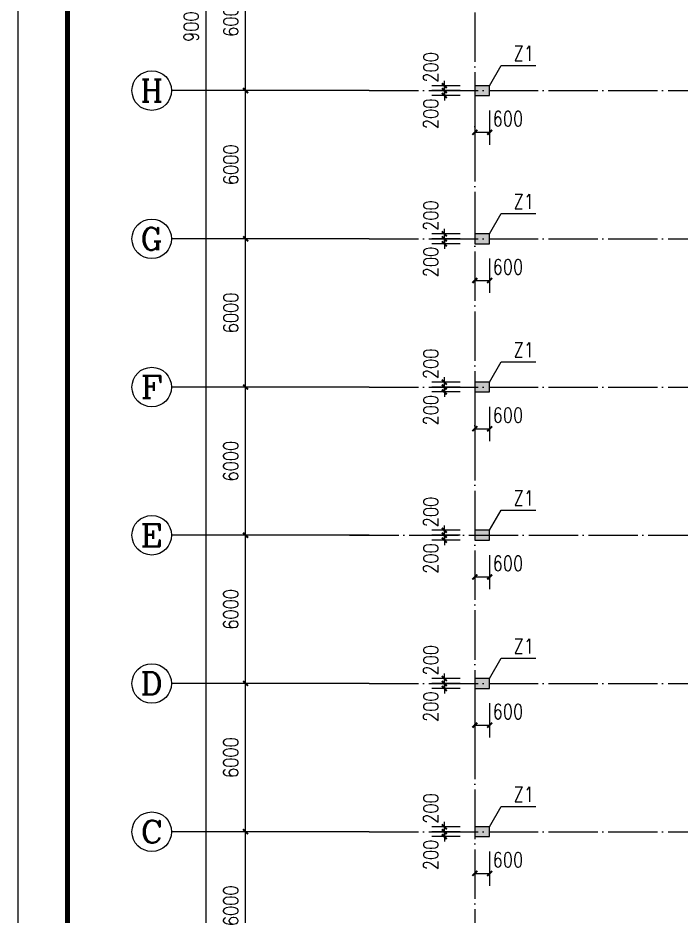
# Model space of a CAD drawing. Extents: x 31695611 to 39053694, y -59225 to 904195.
# Drawn here: x 38600416 to 38627255, y 796844 to 833200 of the extents above; entities that cross this region are included whole.
import ezdxf
from ezdxf.enums import TextEntityAlignment as Align

# ---------------------------------------------------------------- set-up
doc = ezdxf.new("R2010")
doc.units = 0
doc.header["$LTSCALE"] = 1000
doc.header["$MEASUREMENT"] = 0
doc.linetypes.add('ACAD_ISO04W100', pattern=[30.5, 24, -3, 0.5, -3])
doc.linetypes.add('DOTE', pattern=[2.42, 2, -0.2, 0.02, -0.2])
doc.layers.get('0').update_dxf_attribs({"linetype": 'CONTINUOUS'})
doc.layers.get('DEFPOINTS').update_dxf_attribs({"linetype": 'CONTINUOUS'})
for name, color, linetype in [('AXIS', 3, 'CONTINUOUS'), ('AXIS_TEXT', 7, 'CONTINUOUS'), ('COLUMN', 2, 'CONTINUOUS'), ('DOTE', 1, 'ACAD_ISO04W100'), ('PUB_DIM', 3, 'CONTINUOUS'), ('PUB_HATCH', 8, 'CONTINUOUS'), ('PUB_TITLE', 4, 'CONTINUOUS'), ('柱编号', 4, 'CONTINUOUS')]:
    doc.layers.add(name, color=color, linetype=linetype)
doc.styles.add('_TCH_AXIS', font='COMPLEX', dxfattribs={"bigfont": 'GBCBIG'})
doc.styles.add('COMPLEX', font='COMPLEX')
doc.styles.add('DIM_FONT', font='SIMPLEX.shx', dxfattribs={"width": 0.8})
doc.dimstyles.new('DIMN200', dxfattribs={"dimscale": 2, "dimtxt": 300, "dimasz": 100, "dimexe": 250, "dimexo": 300, "dimgap": 150, "dimtad": 1, "dimdec": 0, "dimzin": 0, "dimtxsty": 'DIM_FONT', "dimblk": 'ARCHTICK', "dimcen": 0.09, "dimclrt": 7, "dimazin": 3, "dimtfac": 1, "dimtdec": 0, "dimtix": 1, "dimtmove": 0, "dimatfit": 3, "dimtolj": 1, "dimtzin": 0})

# ---------------------------------------------------------------- blocks, each defined once
blk = doc.blocks.new('_ARCHTICK')
at = {"color": 0, "linetype": 'BYBLOCK', "const_width": 0.4}
blk.add_lwpolyline([(-0.5, -0.5), (0.5, 0.5)], dxfattribs=at)
blk = doc.blocks.new('*D715')
at = {"layer": 'DEFPOINTS', "color": 0}
for p in [(38617675, 830259), (38618909, 830259), (38618909, 830059)]:
    blk.add_point(p, dxfattribs=at)
at = {"layer": 'PUB_DIM', "color": 0}
for p, q in [((38617675, 830259), (38617675, 830459)), ((38618309, 830259), (38617175, 830259)), ((38618309, 830059), (38617175, 830059)), ((38617675, 830059), (38617675, 830259)), ((38617675, 830059), (38617675, 829859))]:
    blk.add_line(p, q, dxfattribs=at)
at = {"layer": 'PUB_DIM', "color": 0, "xscale": 200, "yscale": 200, "zscale": 200}
for p, rotation in [((38617675, 830259), 270), ((38617675, 830059), 90)]:
    blk.add_blockref('_ARCHTICK', p, dxfattribs=dict(at, rotation=rotation))
at = {"layer": 'PUB_DIM', "color": 7, "insert": (38617125, 829319), "char_height": 600, "attachment_point": 5, "rotation": 90, "style": 'DIM_FONT'}
blk.add_mtext('\\A1;200', dxfattribs=at)
blk = doc.blocks.new('*D716')
at = {"layer": 'DEFPOINTS', "color": 0}
for p in [(38617675, 830459), (38618909, 830459), (38618909, 830259)]:
    blk.add_point(p, dxfattribs=at)
at = {"layer": 'PUB_DIM', "color": 0}
for p, q in [((38618309, 830459), (38617175, 830459)), ((38617675, 830459), (38617675, 830659)), ((38617675, 830259), (38617675, 830459)), ((38618309, 830259), (38617175, 830259)), ((38617675, 830259), (38617675, 830059))]:
    blk.add_line(p, q, dxfattribs=at)
at = {"layer": 'PUB_DIM', "color": 0, "xscale": 200, "yscale": 200, "zscale": 200}
for p, rotation in [((38617675, 830459), 270), ((38617675, 830259), 90)]:
    blk.add_blockref('_ARCHTICK', p, dxfattribs=dict(at, rotation=rotation))
at = {"layer": 'PUB_DIM', "color": 7, "insert": (38617125, 831199), "char_height": 600, "attachment_point": 5, "rotation": 90, "style": 'DIM_FONT'}
blk.add_mtext('\\A1;200', dxfattribs=at)
blk = doc.blocks.new('*D717')
at = {"layer": 'DEFPOINTS', "color": 0}
for p in [(38618909, 830059), (38619509, 830059), (38619509, 828570)]:
    blk.add_point(p, dxfattribs=at)
at = {"layer": 'PUB_DIM', "color": 0}
for p, q in [((38618909, 829459), (38618909, 828070)), ((38619509, 829459), (38619509, 828070)), ((38618909, 828570), (38619509, 828570))]:
    blk.add_line(p, q, dxfattribs=at)
at = {"layer": 'PUB_DIM', "color": 0, "xscale": 200, "yscale": 200, "zscale": 200, "rotation": 180}
blk.add_blockref('_ARCHTICK', (38618909, 828570), dxfattribs=at)
at = {"layer": 'PUB_DIM', "color": 0, "xscale": 200, "yscale": 200, "zscale": 200}
blk.add_blockref('_ARCHTICK', (38619509, 828570), dxfattribs=at)
at = {"layer": 'PUB_DIM', "color": 7, "insert": (38620249, 829120), "char_height": 600, "attachment_point": 5, "style": 'DIM_FONT'}
blk.add_mtext('\\A1;600', dxfattribs=at)
blk = doc.blocks.new('*D721')
at = {"layer": 'DEFPOINTS', "color": 0}
for p in [(38617675, 824259), (38618909, 824259), (38618909, 824059)]:
    blk.add_point(p, dxfattribs=at)
at = {"layer": 'PUB_DIM', "color": 0}
for p, q in [((38618309, 824259), (38617175, 824259)), ((38617675, 824259), (38617675, 824459)), ((38617675, 824059), (38617675, 824259)), ((38618309, 824059), (38617175, 824059)), ((38617675, 824059), (38617675, 823859))]:
    blk.add_line(p, q, dxfattribs=at)
at = {"layer": 'PUB_DIM', "color": 0, "xscale": 200, "yscale": 200, "zscale": 200}
for p, rotation in [((38617675, 824259), 270), ((38617675, 824059), 90)]:
    blk.add_blockref('_ARCHTICK', p, dxfattribs=dict(at, rotation=rotation))
at = {"layer": 'PUB_DIM', "color": 7, "insert": (38617125, 823319), "char_height": 600, "attachment_point": 5, "rotation": 90, "style": 'DIM_FONT'}
blk.add_mtext('\\A1;200', dxfattribs=at)
blk = doc.blocks.new('*D722')
at = {"layer": 'DEFPOINTS', "color": 0}
for p in [(38617675, 824459), (38618909, 824459), (38618909, 824259)]:
    blk.add_point(p, dxfattribs=at)
at = {"layer": 'PUB_DIM', "color": 0}
for p, q in [((38617675, 824459), (38617675, 824659)), ((38618309, 824459), (38617175, 824459)), ((38618309, 824259), (38617175, 824259)), ((38617675, 824259), (38617675, 824459)), ((38617675, 824259), (38617675, 824059))]:
    blk.add_line(p, q, dxfattribs=at)
at = {"layer": 'PUB_DIM', "color": 0, "xscale": 200, "yscale": 200, "zscale": 200}
for p, rotation in [((38617675, 824459), 270), ((38617675, 824259), 90)]:
    blk.add_blockref('_ARCHTICK', p, dxfattribs=dict(at, rotation=rotation))
at = {"layer": 'PUB_DIM', "color": 7, "insert": (38617125, 825199), "char_height": 600, "attachment_point": 5, "rotation": 90, "style": 'DIM_FONT'}
blk.add_mtext('\\A1;200', dxfattribs=at)
blk = doc.blocks.new('*D723')
at = {"layer": 'DEFPOINTS', "color": 0}
for p in [(38618909, 824059), (38619509, 824059), (38619509, 822570)]:
    blk.add_point(p, dxfattribs=at)
at = {"layer": 'PUB_DIM', "color": 0}
for p, q in [((38618909, 823459), (38618909, 822070)), ((38619509, 823459), (38619509, 822070)), ((38618909, 822570), (38619509, 822570))]:
    blk.add_line(p, q, dxfattribs=at)
at = {"layer": 'PUB_DIM', "color": 0, "xscale": 200, "yscale": 200, "zscale": 200, "rotation": 180}
blk.add_blockref('_ARCHTICK', (38618909, 822570), dxfattribs=at)
at = {"layer": 'PUB_DIM', "color": 0, "xscale": 200, "yscale": 200, "zscale": 200}
blk.add_blockref('_ARCHTICK', (38619509, 822570), dxfattribs=at)
at = {"layer": 'PUB_DIM', "color": 7, "insert": (38620249, 823120), "char_height": 600, "attachment_point": 5, "style": 'DIM_FONT'}
blk.add_mtext('\\A1;600', dxfattribs=at)
blk = doc.blocks.new('*D727')
at = {"layer": 'DEFPOINTS', "color": 0}
for p in [(38617675, 818259), (38618909, 818259), (38618909, 818059)]:
    blk.add_point(p, dxfattribs=at)
at = {"layer": 'PUB_DIM', "color": 0}
for p, q in [((38617675, 818259), (38617675, 818459)), ((38618309, 818259), (38617175, 818259)), ((38618309, 818059), (38617175, 818059)), ((38617675, 818059), (38617675, 818259)), ((38617675, 818059), (38617675, 817859))]:
    blk.add_line(p, q, dxfattribs=at)
at = {"layer": 'PUB_DIM', "color": 0, "xscale": 200, "yscale": 200, "zscale": 200}
for p, rotation in [((38617675, 818259), 270), ((38617675, 818059), 90)]:
    blk.add_blockref('_ARCHTICK', p, dxfattribs=dict(at, rotation=rotation))
at = {"layer": 'PUB_DIM', "color": 7, "insert": (38617125, 817319), "char_height": 600, "attachment_point": 5, "rotation": 90, "style": 'DIM_FONT'}
blk.add_mtext('\\A1;200', dxfattribs=at)
blk = doc.blocks.new('*D728')
at = {"layer": 'DEFPOINTS', "color": 0}
for p in [(38617675, 818459), (38618909, 818459), (38618909, 818259)]:
    blk.add_point(p, dxfattribs=at)
at = {"layer": 'PUB_DIM', "color": 0}
for p, q in [((38618309, 818459), (38617175, 818459)), ((38617675, 818459), (38617675, 818659)), ((38617675, 818259), (38617675, 818459)), ((38618309, 818259), (38617175, 818259)), ((38617675, 818259), (38617675, 818059))]:
    blk.add_line(p, q, dxfattribs=at)
at = {"layer": 'PUB_DIM', "color": 0, "xscale": 200, "yscale": 200, "zscale": 200}
for p, rotation in [((38617675, 818459), 270), ((38617675, 818259), 90)]:
    blk.add_blockref('_ARCHTICK', p, dxfattribs=dict(at, rotation=rotation))
at = {"layer": 'PUB_DIM', "color": 7, "insert": (38617125, 819199), "char_height": 600, "attachment_point": 5, "rotation": 90, "style": 'DIM_FONT'}
blk.add_mtext('\\A1;200', dxfattribs=at)
blk = doc.blocks.new('*D729')
at = {"layer": 'DEFPOINTS', "color": 0}
for p in [(38618909, 818059), (38619509, 818059), (38619509, 816570)]:
    blk.add_point(p, dxfattribs=at)
at = {"layer": 'PUB_DIM', "color": 0}
for p, q in [((38618909, 817459), (38618909, 816070)), ((38619509, 817459), (38619509, 816070)), ((38618909, 816570), (38619509, 816570))]:
    blk.add_line(p, q, dxfattribs=at)
at = {"layer": 'PUB_DIM', "color": 0, "xscale": 200, "yscale": 200, "zscale": 200, "rotation": 180}
blk.add_blockref('_ARCHTICK', (38618909, 816570), dxfattribs=at)
at = {"layer": 'PUB_DIM', "color": 0, "xscale": 200, "yscale": 200, "zscale": 200}
blk.add_blockref('_ARCHTICK', (38619509, 816570), dxfattribs=at)
at = {"layer": 'PUB_DIM', "color": 7, "insert": (38620249, 817120), "char_height": 600, "attachment_point": 5, "style": 'DIM_FONT'}
blk.add_mtext('\\A1;600', dxfattribs=at)
blk = doc.blocks.new('*D733')
at = {"layer": 'DEFPOINTS', "color": 0}
for p in [(38617675, 812259), (38618909, 812259), (38618909, 812059)]:
    blk.add_point(p, dxfattribs=at)
at = {"layer": 'PUB_DIM', "color": 0}
for p, q in [((38618309, 812259), (38617175, 812259)), ((38617675, 812259), (38617675, 812459)), ((38617675, 812059), (38617675, 812259)), ((38618309, 812059), (38617175, 812059)), ((38617675, 812059), (38617675, 811859))]:
    blk.add_line(p, q, dxfattribs=at)
at = {"layer": 'PUB_DIM', "color": 0, "xscale": 200, "yscale": 200, "zscale": 200}
for p, rotation in [((38617675, 812259), 270), ((38617675, 812059), 90)]:
    blk.add_blockref('_ARCHTICK', p, dxfattribs=dict(at, rotation=rotation))
at = {"layer": 'PUB_DIM', "color": 7, "insert": (38617125, 811319), "char_height": 600, "attachment_point": 5, "rotation": 90, "style": 'DIM_FONT'}
blk.add_mtext('\\A1;200', dxfattribs=at)
blk = doc.blocks.new('*D734')
at = {"layer": 'DEFPOINTS', "color": 0}
for p in [(38617675, 812459), (38618909, 812459), (38618909, 812259)]:
    blk.add_point(p, dxfattribs=at)
at = {"layer": 'PUB_DIM', "color": 0}
for p, q in [((38617675, 812459), (38617675, 812659)), ((38618309, 812459), (38617175, 812459)), ((38618309, 812259), (38617175, 812259)), ((38617675, 812259), (38617675, 812459)), ((38617675, 812259), (38617675, 812059))]:
    blk.add_line(p, q, dxfattribs=at)
at = {"layer": 'PUB_DIM', "color": 0, "xscale": 200, "yscale": 200, "zscale": 200}
for p, rotation in [((38617675, 812459), 270), ((38617675, 812259), 90)]:
    blk.add_blockref('_ARCHTICK', p, dxfattribs=dict(at, rotation=rotation))
at = {"layer": 'PUB_DIM', "color": 7, "insert": (38617125, 813199), "char_height": 600, "attachment_point": 5, "rotation": 90, "style": 'DIM_FONT'}
blk.add_mtext('\\A1;200', dxfattribs=at)
blk = doc.blocks.new('*D735')
at = {"layer": 'DEFPOINTS', "color": 0}
for p in [(38618909, 812059), (38619509, 812059), (38619509, 810570)]:
    blk.add_point(p, dxfattribs=at)
at = {"layer": 'PUB_DIM', "color": 0}
for p, q in [((38618909, 811459), (38618909, 810070)), ((38619509, 811459), (38619509, 810070)), ((38618909, 810570), (38619509, 810570))]:
    blk.add_line(p, q, dxfattribs=at)
at = {"layer": 'PUB_DIM', "color": 0, "xscale": 200, "yscale": 200, "zscale": 200, "rotation": 180}
blk.add_blockref('_ARCHTICK', (38618909, 810570), dxfattribs=at)
at = {"layer": 'PUB_DIM', "color": 0, "xscale": 200, "yscale": 200, "zscale": 200}
blk.add_blockref('_ARCHTICK', (38619509, 810570), dxfattribs=at)
at = {"layer": 'PUB_DIM', "color": 7, "insert": (38620249, 811120), "char_height": 600, "attachment_point": 5, "style": 'DIM_FONT'}
blk.add_mtext('\\A1;600', dxfattribs=at)
blk = doc.blocks.new('*D739')
at = {"layer": 'DEFPOINTS', "color": 0}
for p in [(38617675, 806259), (38618909, 806259), (38618909, 806059)]:
    blk.add_point(p, dxfattribs=at)
at = {"layer": 'PUB_DIM', "color": 0}
for p, q in [((38617675, 806259), (38617675, 806459)), ((38618309, 806259), (38617175, 806259)), ((38618309, 806059), (38617175, 806059)), ((38617675, 806059), (38617675, 806259)), ((38617675, 806059), (38617675, 805859))]:
    blk.add_line(p, q, dxfattribs=at)
at = {"layer": 'PUB_DIM', "color": 0, "xscale": 200, "yscale": 200, "zscale": 200}
for p, rotation in [((38617675, 806259), 270), ((38617675, 806059), 90)]:
    blk.add_blockref('_ARCHTICK', p, dxfattribs=dict(at, rotation=rotation))
at = {"layer": 'PUB_DIM', "color": 7, "insert": (38617125, 805319), "char_height": 600, "attachment_point": 5, "rotation": 90, "style": 'DIM_FONT'}
blk.add_mtext('\\A1;200', dxfattribs=at)
blk = doc.blocks.new('*D740')
at = {"layer": 'DEFPOINTS', "color": 0}
for p in [(38617675, 806459), (38618909, 806459), (38618909, 806259)]:
    blk.add_point(p, dxfattribs=at)
at = {"layer": 'PUB_DIM', "color": 0}
for p, q in [((38618309, 806459), (38617175, 806459)), ((38617675, 806459), (38617675, 806659)), ((38617675, 806259), (38617675, 806459)), ((38618309, 806259), (38617175, 806259)), ((38617675, 806259), (38617675, 806059))]:
    blk.add_line(p, q, dxfattribs=at)
at = {"layer": 'PUB_DIM', "color": 0, "xscale": 200, "yscale": 200, "zscale": 200}
for p, rotation in [((38617675, 806459), 270), ((38617675, 806259), 90)]:
    blk.add_blockref('_ARCHTICK', p, dxfattribs=dict(at, rotation=rotation))
at = {"layer": 'PUB_DIM', "color": 7, "insert": (38617125, 807199), "char_height": 600, "attachment_point": 5, "rotation": 90, "style": 'DIM_FONT'}
blk.add_mtext('\\A1;200', dxfattribs=at)
blk = doc.blocks.new('*D741')
at = {"layer": 'DEFPOINTS', "color": 0}
for p in [(38618909, 806059), (38619509, 806059), (38619509, 804570)]:
    blk.add_point(p, dxfattribs=at)
at = {"layer": 'PUB_DIM', "color": 0}
for p, q in [((38618909, 805459), (38618909, 804070)), ((38619509, 805459), (38619509, 804070)), ((38618909, 804570), (38619509, 804570))]:
    blk.add_line(p, q, dxfattribs=at)
at = {"layer": 'PUB_DIM', "color": 0, "xscale": 200, "yscale": 200, "zscale": 200, "rotation": 180}
blk.add_blockref('_ARCHTICK', (38618909, 804570), dxfattribs=at)
at = {"layer": 'PUB_DIM', "color": 0, "xscale": 200, "yscale": 200, "zscale": 200}
blk.add_blockref('_ARCHTICK', (38619509, 804570), dxfattribs=at)
at = {"layer": 'PUB_DIM', "color": 7, "insert": (38620249, 805120), "char_height": 600, "attachment_point": 5, "style": 'DIM_FONT'}
blk.add_mtext('\\A1;600', dxfattribs=at)
blk = doc.blocks.new('*D745')
at = {"layer": 'DEFPOINTS', "color": 0}
for p in [(38617675, 800259), (38618909, 800259), (38618909, 800059)]:
    blk.add_point(p, dxfattribs=at)
at = {"layer": 'PUB_DIM', "color": 0}
for p, q in [((38618309, 800259), (38617175, 800259)), ((38617675, 800259), (38617675, 800459)), ((38617675, 800059), (38617675, 800259)), ((38618309, 800059), (38617175, 800059)), ((38617675, 800059), (38617675, 799859))]:
    blk.add_line(p, q, dxfattribs=at)
at = {"layer": 'PUB_DIM', "color": 0, "xscale": 200, "yscale": 200, "zscale": 200}
for p, rotation in [((38617675, 800259), 270), ((38617675, 800059), 90)]:
    blk.add_blockref('_ARCHTICK', p, dxfattribs=dict(at, rotation=rotation))
at = {"layer": 'PUB_DIM', "color": 7, "insert": (38617125, 799319), "char_height": 600, "attachment_point": 5, "rotation": 90, "style": 'DIM_FONT'}
blk.add_mtext('\\A1;200', dxfattribs=at)
blk = doc.blocks.new('*D746')
at = {"layer": 'DEFPOINTS', "color": 0}
for p in [(38617675, 800459), (38618909, 800459), (38618909, 800259)]:
    blk.add_point(p, dxfattribs=at)
at = {"layer": 'PUB_DIM', "color": 0}
for p, q in [((38617675, 800459), (38617675, 800659)), ((38618309, 800459), (38617175, 800459)), ((38618309, 800259), (38617175, 800259)), ((38617675, 800259), (38617675, 800459)), ((38617675, 800259), (38617675, 800059))]:
    blk.add_line(p, q, dxfattribs=at)
at = {"layer": 'PUB_DIM', "color": 0, "xscale": 200, "yscale": 200, "zscale": 200}
for p, rotation in [((38617675, 800459), 270), ((38617675, 800259), 90)]:
    blk.add_blockref('_ARCHTICK', p, dxfattribs=dict(at, rotation=rotation))
at = {"layer": 'PUB_DIM', "color": 7, "insert": (38617125, 801199), "char_height": 600, "attachment_point": 5, "rotation": 90, "style": 'DIM_FONT'}
blk.add_mtext('\\A1;200', dxfattribs=at)
blk = doc.blocks.new('*D747')
at = {"layer": 'DEFPOINTS', "color": 0}
for p in [(38618909, 800059), (38619509, 800059), (38619509, 798570)]:
    blk.add_point(p, dxfattribs=at)
at = {"layer": 'PUB_DIM', "color": 0}
for p, q in [((38618909, 799459), (38618909, 798070)), ((38619509, 799459), (38619509, 798070)), ((38618909, 798570), (38619509, 798570))]:
    blk.add_line(p, q, dxfattribs=at)
at = {"layer": 'PUB_DIM', "color": 0, "xscale": 200, "yscale": 200, "zscale": 200, "rotation": 180}
blk.add_blockref('_ARCHTICK', (38618909, 798570), dxfattribs=at)
at = {"layer": 'PUB_DIM', "color": 0, "xscale": 200, "yscale": 200, "zscale": 200}
blk.add_blockref('_ARCHTICK', (38619509, 798570), dxfattribs=at)
at = {"layer": 'PUB_DIM', "color": 7, "insert": (38620249, 799120), "char_height": 600, "attachment_point": 5, "style": 'DIM_FONT'}
blk.add_mtext('\\A1;600', dxfattribs=at)
blk = doc.blocks.new('*D806')
at = {"layer": 'AXIS', "color": 0}
for p, q in [((38614029, 800259), (38609129, 800259)), ((38609629, 794259), (38609629, 800259)), ((38614029, 794259), (38609129, 794259))]:
    blk.add_line(p, q, dxfattribs=at)
at = {"layer": 'DEFPOINTS', "color": 0}
for p in [(38609629, 800259), (38614629, 800259), (38614629, 794259)]:
    blk.add_point(p, dxfattribs=at)
at = {"layer": 'AXIS', "color": 0, "xscale": 200, "yscale": 200, "zscale": 200}
for p, rotation in [((38609629, 800259), 89.9998904604143), ((38609629, 794259), 269.9998904604143)]:
    blk.add_blockref('_ARCHTICK', p, dxfattribs=dict(at, rotation=rotation))
at = {"layer": 'AXIS', "color": 7, "insert": (38609029, 797259), "char_height": 600, "attachment_point": 5, "rotation": 89.9999, "style": 'DIM_FONT'}
blk.add_mtext('\\A1;6000', dxfattribs=at)
blk = doc.blocks.new('*D807')
at = {"layer": 'AXIS', "color": 0}
for p, q in [((38614029, 806259), (38609129, 806259)), ((38609629, 800259), (38609629, 806259)), ((38614029, 800259), (38609129, 800259))]:
    blk.add_line(p, q, dxfattribs=at)
at = {"layer": 'DEFPOINTS', "color": 0}
for p in [(38609629, 806259), (38614629, 806259), (38614629, 800259)]:
    blk.add_point(p, dxfattribs=at)
at = {"layer": 'AXIS', "color": 0, "xscale": 200, "yscale": 200, "zscale": 200}
for p, rotation in [((38609629, 806259), 89.99989046034315), ((38609629, 800259), 269.9998904603431)]:
    blk.add_blockref('_ARCHTICK', p, dxfattribs=dict(at, rotation=rotation))
at = {"layer": 'AXIS', "color": 7, "insert": (38609029, 803259), "char_height": 600, "attachment_point": 5, "rotation": 89.9999, "style": 'DIM_FONT'}
blk.add_mtext('\\A1;6000', dxfattribs=at)
blk = doc.blocks.new('*D808')
at = {"layer": 'AXIS', "color": 0}
for p, q in [((38614029, 812259), (38609129, 812259)), ((38609629, 806259), (38609629, 812259)), ((38614029, 806259), (38609129, 806259))]:
    blk.add_line(p, q, dxfattribs=at)
at = {"layer": 'DEFPOINTS', "color": 0}
for p in [(38609629, 812259), (38614629, 812259), (38614629, 806259)]:
    blk.add_point(p, dxfattribs=at)
at = {"layer": 'AXIS', "color": 0, "xscale": 200, "yscale": 200, "zscale": 200}
for p, rotation in [((38609629, 812259), 89.99989046034315), ((38609629, 806259), 269.9998904603431)]:
    blk.add_blockref('_ARCHTICK', p, dxfattribs=dict(at, rotation=rotation))
at = {"layer": 'AXIS', "color": 7, "insert": (38609029, 809259), "char_height": 600, "attachment_point": 5, "rotation": 89.9999, "style": 'DIM_FONT'}
blk.add_mtext('\\A1;6000', dxfattribs=at)
blk = doc.blocks.new('*D809')
at = {"layer": 'AXIS', "color": 0}
for p, q in [((38614030, 818259), (38609130, 818259)), ((38609629, 812259), (38609630, 818259)), ((38614029, 812259), (38609129, 812259))]:
    blk.add_line(p, q, dxfattribs=at)
at = {"layer": 'DEFPOINTS', "color": 0}
for p in [(38609630, 818259), (38614630, 818259), (38614629, 812259)]:
    blk.add_point(p, dxfattribs=at)
at = {"layer": 'AXIS', "color": 0, "xscale": 200, "yscale": 200, "zscale": 200}
for p, rotation in [((38609630, 818259), 89.9998904604143), ((38609629, 812259), 269.9998904604143)]:
    blk.add_blockref('_ARCHTICK', p, dxfattribs=dict(at, rotation=rotation))
at = {"layer": 'AXIS', "color": 7, "insert": (38609029, 815259), "char_height": 600, "attachment_point": 5, "rotation": 89.9999, "style": 'DIM_FONT'}
blk.add_mtext('\\A1;6000', dxfattribs=at)
blk = doc.blocks.new('*D810')
at = {"layer": 'AXIS', "color": 0}
for p, q in [((38614030, 824259), (38609130, 824259)), ((38609630, 818259), (38609630, 824259)), ((38614030, 818259), (38609130, 818259))]:
    blk.add_line(p, q, dxfattribs=at)
at = {"layer": 'DEFPOINTS', "color": 0}
for p in [(38609630, 824259), (38614630, 824259), (38614630, 818259)]:
    blk.add_point(p, dxfattribs=at)
at = {"layer": 'AXIS', "color": 0, "xscale": 200, "yscale": 200, "zscale": 200}
for p, rotation in [((38609630, 824259), 89.99989046034315), ((38609630, 818259), 269.9998904603431)]:
    blk.add_blockref('_ARCHTICK', p, dxfattribs=dict(at, rotation=rotation))
at = {"layer": 'AXIS', "color": 7, "insert": (38609030, 821259), "char_height": 600, "attachment_point": 5, "rotation": 89.9999, "style": 'DIM_FONT'}
blk.add_mtext('\\A1;6000', dxfattribs=at)
blk = doc.blocks.new('*D811')
at = {"layer": 'AXIS', "color": 0}
for p, q in [((38614030, 830259), (38609130, 830259)), ((38609630, 824259), (38609630, 830259)), ((38614030, 824259), (38609130, 824259))]:
    blk.add_line(p, q, dxfattribs=at)
at = {"layer": 'DEFPOINTS', "color": 0}
for p in [(38609630, 830259), (38614630, 830259), (38614630, 824259)]:
    blk.add_point(p, dxfattribs=at)
at = {"layer": 'AXIS', "color": 0, "xscale": 200, "yscale": 200, "zscale": 200}
for p, rotation in [((38609630, 830259), 89.99989046034315), ((38609630, 824259), 269.9998904603431)]:
    blk.add_blockref('_ARCHTICK', p, dxfattribs=dict(at, rotation=rotation))
at = {"layer": 'AXIS', "color": 7, "insert": (38609030, 827259), "char_height": 600, "attachment_point": 5, "rotation": 89.9999, "style": 'DIM_FONT'}
blk.add_mtext('\\A1;6000', dxfattribs=at)
blk = doc.blocks.new('*D812')
at = {"layer": 'AXIS', "color": 0}
for p, q in [((38614030, 836259), (38609130, 836259)), ((38609630, 830259), (38609630, 836259)), ((38614030, 830259), (38609130, 830259))]:
    blk.add_line(p, q, dxfattribs=at)
at = {"layer": 'DEFPOINTS', "color": 0}
for p in [(38609630, 836259), (38614630, 836259), (38614630, 830259)]:
    blk.add_point(p, dxfattribs=at)
at = {"layer": 'AXIS', "color": 0, "xscale": 200, "yscale": 200, "zscale": 200}
for p, rotation in [((38609630, 836259), 89.9998904604143), ((38609630, 830259), 269.9998904604143)]:
    blk.add_blockref('_ARCHTICK', p, dxfattribs=dict(at, rotation=rotation))
at = {"layer": 'AXIS', "color": 7, "insert": (38609030, 833259), "char_height": 600, "attachment_point": 5, "rotation": 89.9999, "style": 'DIM_FONT'}
blk.add_mtext('\\A1;6000', dxfattribs=at)
blk = doc.blocks.new('*D820')
at = {"layer": 'AXIS', "color": 0}
for p, q in [((38614030, 878259), (38607530, 878259)), ((38608029, 788259), (38608030, 878259)), ((38614029, 788259), (38607529, 788259))]:
    blk.add_line(p, q, dxfattribs=at)
at = {"layer": 'DEFPOINTS', "color": 0}
for p in [(38608030, 878259), (38614630, 878259), (38614629, 788259)]:
    blk.add_point(p, dxfattribs=at)
at = {"layer": 'AXIS', "color": 0, "xscale": 200, "yscale": 200, "zscale": 200}
for p, rotation in [((38608030, 878259), 89.99989046036686), ((38608029, 788259), 269.9998904603668)]:
    blk.add_blockref('_ARCHTICK', p, dxfattribs=dict(at, rotation=rotation))
at = {"layer": 'AXIS', "color": 7, "insert": (38607430, 833259), "char_height": 600, "attachment_point": 5, "rotation": 89.9999, "style": 'DIM_FONT'}
blk.add_mtext('\\A1;90000', dxfattribs=at)
blk = doc.blocks.new('_AXISO')
blk.add_circle((0, 0), 0.5)
at = {"layer": 'AXIS_TEXT', "style": 'COMPLEX', "width": 1.041667}
blk.add_attdef('A', text='', height=0.56, dxfattribs=at).set_placement((-0.25, -0.28), (0.25, -0.28), align=Align.FIT)

msp = doc.modelspace()

# ---------------------------------------------------------------- hatches: boundary and pattern name
at = {"layer": 'PUB_HATCH'}
for points in [[(38618909, 830058.5), (38619509, 830058.5), (38619509, 830458.5), (38618909, 830458.5)], [(38618909, 824058.5), (38619509, 824058.5), (38619509, 824458.5), (38618909, 824458.5)], [(38618909, 818058.5), (38619509, 818058.5), (38619509, 818458.5), (38618909, 818458.5)], [(38618909, 812058.5), (38619509, 812058.5), (38619509, 812458.5), (38618909, 812458.5)], [(38618909, 806058.5), (38619509, 806058.5), (38619509, 806458.5), (38618909, 806458.5)], [(38618909, 800058.5), (38619509, 800058.5), (38619509, 800458.5), (38618909, 800458.5)]]:
    msp.add_hatch(color=256, dxfattribs=at).paths.add_polyline_path(points)

# ---------------------------------------------------------------- linework, layer by layer
at = {"layer": 'AXIS'}
for p, q in [((38614629.5, 830258.6), (38606629.5, 830258.6)), ((38614629.5, 824258.6), (38606629.5, 824258.6)), ((38614629.5, 818258.6), (38606629.5, 818258.6)), ((38614629.5, 812258.6), (38606629.5, 812258.6)), ((38614629.5, 806258.6), (38606629.5, 806258.6)), ((38614629.5, 800258.6), (38606629.5, 800258.6))]:
    msp.add_line(p, q, dxfattribs=at)
at = {"layer": 'COLUMN'}
for p, q in [((38619509, 830458.5), (38618909, 830458.5)), ((38618909, 830458.5), (38618909, 830058.5)), ((38619509, 830058.5), (38619509, 830458.5)), ((38618909, 830058.5), (38619509, 830058.5)), ((38619509, 824458.5), (38618909, 824458.5)), ((38618909, 824458.5), (38618909, 824058.5)), ((38619509, 824058.5), (38619509, 824458.5)), ((38618909, 824058.5), (38619509, 824058.5)), ((38619509, 818458.5), (38618909, 818458.5)), ((38618909, 818458.5), (38618909, 818058.5)), ((38619509, 818058.5), (38619509, 818458.5)), ((38618909, 818058.5), (38619509, 818058.5)), ((38619509, 812458.5), (38618909, 812458.5)), ((38618909, 812458.5), (38618909, 812058.5)), ((38619509, 812058.5), (38619509, 812458.5)), ((38618909, 812058.5), (38619509, 812058.5)), ((38619509, 806458.5), (38618909, 806458.5)), ((38618909, 806458.5), (38618909, 806058.5)), ((38619509, 806058.5), (38619509, 806458.5)), ((38618909, 806058.5), (38619509, 806058.5)), ((38619509, 800458.5), (38618909, 800458.5)), ((38618909, 800458.5), (38618909, 800058.5)), ((38619509, 800058.5), (38619509, 800458.5)), ((38618909, 800058.5), (38619509, 800058.5))]:
    msp.add_line(p, q, dxfattribs=at)
at = {"layer": 'DOTE', "linetype": 'DOTE'}
for p, q in [((38618909, 884242.1), (38618909, 784664.7)), ((38614629.5, 830258.6), (38654494.8, 830258.5)), ((38614629.5, 824258.6), (38654494.8, 824258.5)), ((38614629.5, 818258.6), (38654494.8, 818258.5)), ((38613829.5, 812258.6), (38653694.8, 812258.5)), ((38614629.5, 806258.6), (38654494.8, 806258.5)), ((38614629.5, 800258.6), (38654494.8, 800258.5))]:
    msp.add_line(p, q, dxfattribs=at)
at = {"layer": 'PUB_TITLE'}
msp.add_lwpolyline([(38600416.2, 755595.5), (38684416.2, 755595.5), (38684416.2, 904195.5), (38600416.2, 904195.5)], close=True, dxfattribs=at)
at = {"layer": 'PUB_TITLE', "const_width": 200}
msp.add_lwpolyline([(38602416.2, 757595.5), (38682416.2, 757595.5), (38682416.2, 899195.5), (38602416.2, 899195.5)], close=True, dxfattribs=at)
at = {"layer": '柱编号'}
for p, q in [((38619509.1, 830458.5), (38619978.5, 831280.3)), ((38619978.5, 831280.3), (38621383.2, 831280.3)), ((38619509.1, 824458.5), (38619978.5, 825280.3)), ((38619978.5, 825280.3), (38621383.2, 825280.3)), ((38619509.1, 818458.5), (38619978.5, 819280.3)), ((38619978.5, 819280.3), (38621383.2, 819280.3)), ((38619509.1, 812458.5), (38619978.5, 813280.3)), ((38619978.5, 813280.3), (38621383.2, 813280.3)), ((38619509.1, 806458.5), (38619978.5, 807280.3)), ((38619978.5, 807280.3), (38621383.2, 807280.3)), ((38619509.1, 800458.5), (38619978.5, 801280.3)), ((38619978.5, 801280.3), (38621383.2, 801280.3))]:
    msp.add_line(p, q, dxfattribs=at)

# ---------------------------------------------------------------- block references
at = {"layer": 'AXIS'}
ref = msp.add_blockref('_AXISO', (38605829.5, 830258.6), dxfattribs=dict(at, xscale=1600, yscale=1600, zscale=1600))
ref.add_attrib('A', 'H', dxfattribs={"layer": 'AXIS_TEXT', "height": 905.1, "style": '_TCH_AXIS', "width": 1.05}).set_placement((38605377, 829806.1), (38606282.1, 829806.1), align=Align.FIT)
ref = msp.add_blockref('_AXISO', (38605829.5, 824258.6), dxfattribs=dict(at, xscale=1600, yscale=1600, zscale=1600))
ref.add_attrib('A', 'G', dxfattribs={"layer": 'AXIS_TEXT', "height": 905.1, "style": '_TCH_AXIS', "width": 1.166667}).set_placement((38605377, 823806.1), (38606282.1, 823806.1), align=Align.FIT)
ref = msp.add_blockref('_AXISO', (38605829.5, 818258.6), dxfattribs=dict(at, xscale=1600, yscale=1600, zscale=1600))
ref.add_attrib('A', 'F', dxfattribs={"layer": 'AXIS_TEXT', "height": 905.1, "style": '_TCH_AXIS', "width": 1.3125}).set_placement((38605377, 817806.1), (38606282, 817806.1), align=Align.FIT)
ref = msp.add_blockref('_AXISO', (38605829.5, 812258.6), dxfattribs=dict(at, xscale=1600, yscale=1600, zscale=1600))
ref.add_attrib('A', 'E', dxfattribs={"layer": 'AXIS_TEXT', "height": 905.1, "style": '_TCH_AXIS', "width": 1.3125}).set_placement((38605376.9, 811806.1), (38606282, 811806.1), align=Align.FIT)
ref = msp.add_blockref('_AXISO', (38605829.5, 806258.6), dxfattribs=dict(at, xscale=1600, yscale=1600, zscale=1600))
ref.add_attrib('A', 'D', dxfattribs={"layer": 'AXIS_TEXT', "height": 905.1, "style": '_TCH_AXIS', "width": 1.235294}).set_placement((38605376.9, 805806.1), (38606282, 805806.1), align=Align.FIT)
ref = msp.add_blockref('_AXISO', (38605829.5, 800258.6), dxfattribs=dict(at, xscale=1600, yscale=1600, zscale=1600))
ref.add_attrib('A', 'C', dxfattribs={"layer": 'AXIS_TEXT', "height": 905.1, "style": '_TCH_AXIS', "width": 1.4}).set_placement((38605376.9, 799806.1), (38606282, 799806.1), align=Align.FIT)

# ---------------------------------------------------------------- texts
at = {"layer": '柱编号', "style": 'DIM_FONT', "width": 0.8}
for p in [(38620480.9, 831468.3), (38620480.9, 825468.3), (38620480.9, 819468.3), (38620480.9, 813468.3), (38620480.9, 807468.3), (38620480.9, 801468.3)]:
    msp.add_text('Z1', height=600, dxfattribs=at).set_placement(p)

# ---------------------------------------------------------------- dimensions: what is measured, and where the dimension line sits
at = {"layer": 'AXIS'}
for p1, p2, distance, picture, middle in [((38614629.4, 788258.6), (38614629.6, 878258.6), 6600, '*D820', (38607429.5, 833258.6)), ((38614629.5, 830258.6), (38614629.5, 836258.6), 5000, '*D812', (38609029.5, 833258.6)), ((38614629.5, 824258.6), (38614629.5, 830258.6), 5000, '*D811', (38609029.5, 827258.6)), ((38614629.5, 818258.6), (38614629.5, 824258.6), 5000, '*D810', (38609029.5, 821258.6)), ((38614629.5, 812258.6), (38614629.5, 818258.6), 5000, '*D809', (38609029.5, 815258.6)), ((38614629.5, 806258.6), (38614629.5, 812258.6), 5000, '*D808', (38609029.5, 809258.6)), ((38614629.5, 800258.6), (38614629.5, 806258.6), 5000, '*D807', (38609029.5, 803258.6)), ((38614629.5, 794258.6), (38614629.5, 800258.6), 5000, '*D806', (38609029.5, 797258.6))]:
    dim = msp.add_aligned_dim(p1=p1, p2=p2, distance=distance, dimstyle='DIMN200', dxfattribs=at)
    dim.commit()
    dim.dimension.update_dxf_attribs({"geometry": picture, "text_midpoint": middle})
at = {"layer": 'PUB_DIM'}
for base, p1, p2, angle, picture, middle in [((38617674.7, 830458.5), (38618909.1, 830258.5), (38618909.1, 830458.5), 90, '*D716', (38617124.7, 831198.5)), ((38617674.7, 830258.5), (38618909.1, 830058.5), (38618909.1, 830258.5), 90, '*D715', (38617124.7, 829318.5)), ((38619509, 828569.7), (38618909, 830058.5), (38619509, 830058.5), 359.99999, '*D717', (38620249, 829119.7)), ((38617674.7, 824458.5), (38618909.1, 824258.5), (38618909.1, 824458.5), 90, '*D722', (38617124.7, 825198.5)), ((38617674.7, 824258.5), (38618909.1, 824058.5), (38618909.1, 824258.5), 90, '*D721', (38617124.7, 823318.5)), ((38619509, 822569.7), (38618909, 824058.5), (38619509, 824058.5), 359.99999, '*D723', (38620249, 823119.7)), ((38617674.7, 818458.5), (38618909.1, 818258.5), (38618909.1, 818458.5), 90, '*D728', (38617124.7, 819198.5)), ((38617674.7, 818258.5), (38618909.1, 818058.5), (38618909.1, 818258.5), 90, '*D727', (38617124.7, 817318.5)), ((38619509, 816569.7), (38618909, 818058.5), (38619509, 818058.5), 359.99999, '*D729', (38620249, 817119.7)), ((38617674.7, 812458.5), (38618909.1, 812258.5), (38618909.1, 812458.5), 90, '*D734', (38617124.7, 813198.5)), ((38617674.7, 812258.5), (38618909.1, 812058.5), (38618909.1, 812258.5), 90, '*D733', (38617124.7, 811318.5)), ((38619509, 810569.7), (38618909, 812058.5), (38619509, 812058.5), 359.99999, '*D735', (38620249, 811119.7)), ((38617674.7, 806458.5), (38618909.1, 806258.5), (38618909.1, 806458.5), 90, '*D740', (38617124.7, 807198.5)), ((38617674.7, 806258.5), (38618909.1, 806058.5), (38618909.1, 806258.5), 90, '*D739', (38617124.7, 805318.5)), ((38619509, 804569.7), (38618909, 806058.5), (38619509, 806058.5), 359.99999, '*D741', (38620249, 805119.7)), ((38617674.7, 800458.5), (38618909.1, 800258.5), (38618909.1, 800458.5), 90, '*D746', (38617124.7, 801198.5)), ((38617674.7, 800258.5), (38618909.1, 800058.5), (38618909.1, 800258.5), 90, '*D745', (38617124.7, 799318.5)), ((38619509, 798569.7), (38618909, 800058.5), (38619509, 800058.5), 359.99999, '*D747', (38620249, 799119.7))]:
    dim = msp.add_linear_dim(base=base, p1=p1, p2=p2, angle=angle, dimstyle='DIMN200', dxfattribs=at)
    dim.commit()
    dim.dimension.update_dxf_attribs({"geometry": picture, "text_midpoint": middle, "dimtype": 129})

doc.saveas('drawing.dxf')
